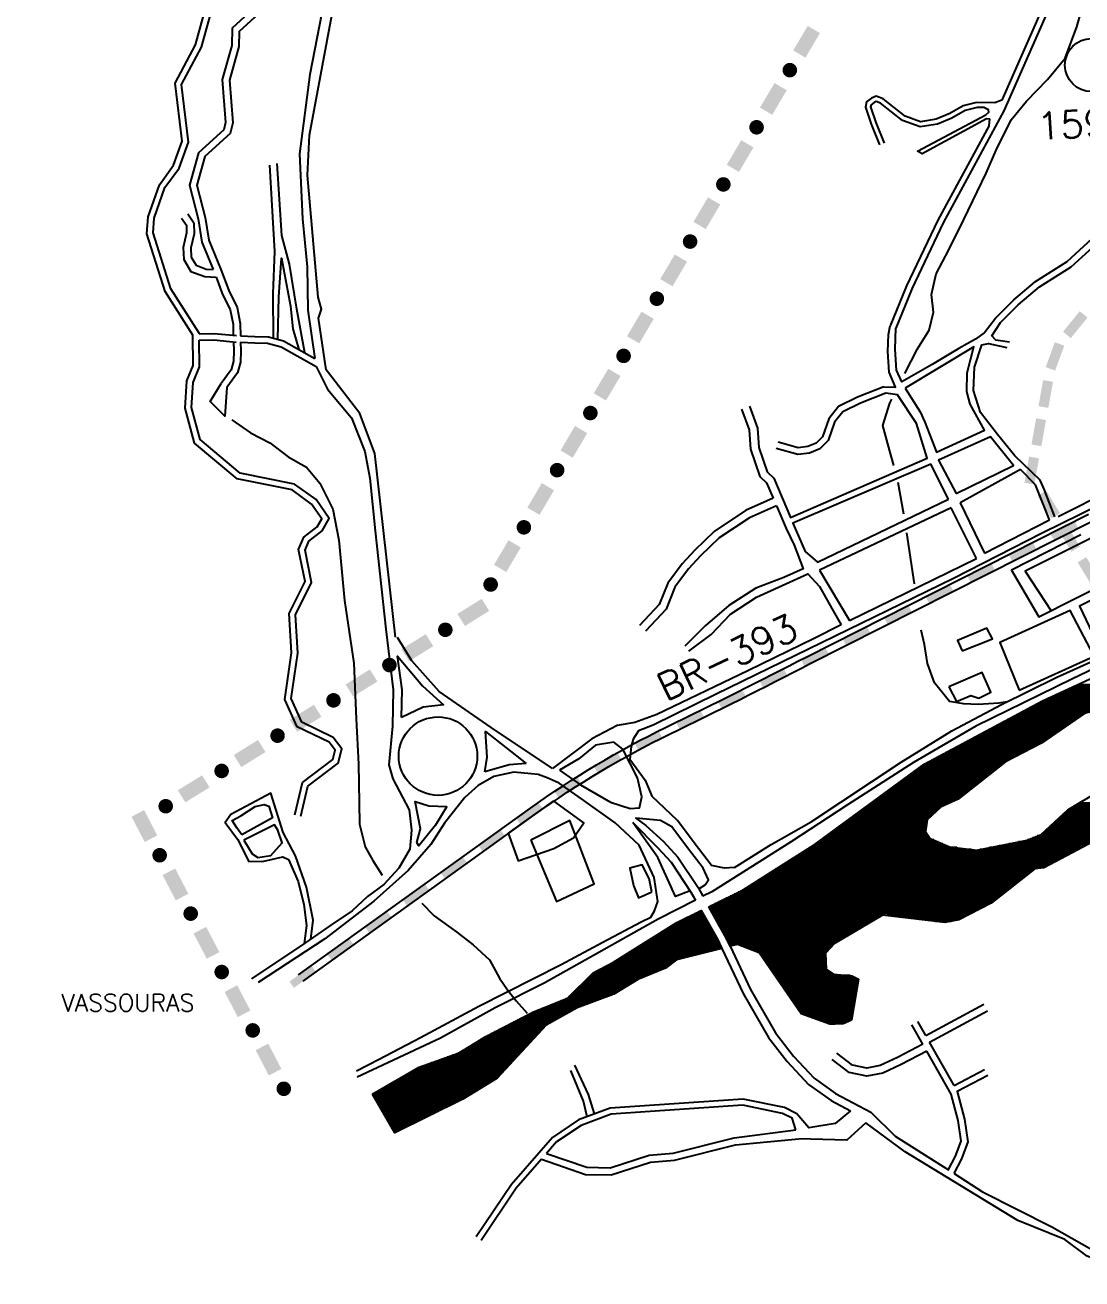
# Model space of a CAD drawing. Extents: x 682046 to 690153, y 7551609 to 7556947.
# Drawn here: x 682054 to 683415, y 7551609 to 7553225 of the extents above; entities that cross this region are included whole.
import ezdxf

# ---------------------------------------------------------------- set-up
doc = ezdxf.new("R2010")
doc.units = 0
doc.header["$LTSCALE"] = 80
doc.header["$MEASUREMENT"] = 0
for name, color, linetype in [('HATCH', 150, 'CONTINUOUS'), ('L-FERREA', 6, 'CONTINUOUS'), ('LIMITE-BACIA', 3, 'CONTINUOUS'), ('LIMITE-PROJETO', 1, 'CONTINUOUS'), ('RIO', 4, 'CONTINUOUS'), ('RODOVIA', 1, 'CONTINUOUS'), ('RUA', 7, 'CONTINUOUS'), ('TEXTO2', 5, 'CONTINUOUS')]:
    doc.layers.add(name, color=color, linetype=linetype)
doc.styles.add('ARIAL', font='txt')
doc.styles.get("Standard").update_dxf_attribs({"font": 'ROMANSBR.SHX'})

# ---------------------------------------------------------------- blocks, each defined once
blk = doc.blocks.new('*X10')
at = {"layer": 'HATCH', "color": 0}
for p, q in [((683883.200286, 7552370), (683399.070951, 7552370)), ((683886.936998, 7552372.5), (683404.496107, 7552372.5)), ((683890.673709, 7552375), (683409.921263, 7552375)), ((683860.780017, 7552355), (683366.520018, 7552355)), ((683864.516728, 7552357.5), (683371.945174, 7552357.5)), ((683868.25344, 7552360), (683377.370329, 7552360)), ((683871.990151, 7552362.5), (683382.795485, 7552362.5)), ((683875.726863, 7552365), (683388.22064, 7552365)), ((683879.463575, 7552367.5), (683393.645796, 7552367.5)), ((683426.446258, 7552340), (683338.184895, 7552340)), ((683435.686549, 7552342.5), (683342.859089, 7552342.5)), ((683444.92684, 7552345), (683347.533284, 7552345)), ((683847.219148, 7552347.5), (683352.207478, 7552347.5)), ((683853.306594, 7552350), (683356.881673, 7552350)), ((683857.043305, 7552352.5), (683361.555867, 7552352.5)), ((683396.288896, 7552322.5), (683305.465535, 7552322.5)), ((683399.907193, 7552325), (683310.139729, 7552325)), ((683403.525491, 7552327.5), (683314.813923, 7552327.5)), ((683407.143788, 7552330), (683319.488118, 7552330)), ((683410.762085, 7552332.5), (683324.162312, 7552332.5)), ((683414.380382, 7552335), (683328.836506, 7552335)), ((683417.998679, 7552337.5), (683333.510701, 7552337.5)), ((683374.579114, 7552307.5), (683277.420369, 7552307.5)), ((683378.197411, 7552310), (683282.094563, 7552310)), ((683381.815708, 7552312.5), (683286.768757, 7552312.5)), ((683385.434005, 7552315), (683291.442952, 7552315)), ((683389.052302, 7552317.5), (683296.117146, 7552317.5)), ((683392.670599, 7552320), (683300.79134, 7552320)), ((683344.687034, 7552290), (683244.701008, 7552290)), ((683349.49797, 7552292.5), (683249.375203, 7552292.5)), ((683354.308907, 7552295), (683254.049397, 7552295)), ((683359.119843, 7552297.5), (683258.723591, 7552297.5)), ((683363.724222, 7552300), (683263.397786, 7552300)), ((683367.34252, 7552302.5), (683268.07198, 7552302.5)), ((683370.960817, 7552305), (683272.746174, 7552305)), ((683316.150192, 7552275), (683216.655842, 7552275)), ((683320.632352, 7552277.5), (683221.330037, 7552277.5)), ((683325.443288, 7552280), (683226.004231, 7552280)), ((683330.254224, 7552282.5), (683230.678425, 7552282.5)), ((683335.065161, 7552285), (683235.35262, 7552285)), ((683339.876097, 7552287.5), (683240.026814, 7552287.5)), ((683293.885112, 7552257.5), (683191.474502, 7552257.5)), ((683297.065838, 7552260), (683194.887257, 7552260)), ((683300.246563, 7552262.5), (683198.300013, 7552262.5)), ((683303.427289, 7552265), (683201.712769, 7552265)), ((683306.608015, 7552267.5), (683205.125525, 7552267.5)), ((683309.78874, 7552270), (683208.538281, 7552270)), ((683312.969466, 7552272.5), (683211.981648, 7552272.5)), ((683274.800758, 7552242.5), (683170.997967, 7552242.5)), ((683277.981484, 7552245), (683174.410723, 7552245)), ((683281.162209, 7552247.5), (683177.823478, 7552247.5)), ((683284.342935, 7552250), (683181.236234, 7552250)), ((683287.523661, 7552252.5), (683184.64899, 7552252.5)), ((683290.704386, 7552255), (683188.061746, 7552255)), ((683250.083636, 7552225), (683147.108676, 7552225)), ((683255.598621, 7552227.5), (683150.521432, 7552227.5)), ((683258.897129, 7552230), (683153.934188, 7552230)), ((683262.077855, 7552232.5), (683157.346944, 7552232.5)), ((683265.258581, 7552235), (683160.759699, 7552235)), ((683268.439307, 7552237.5), (683164.172455, 7552237.5)), ((683271.620032, 7552240), (683167.585211, 7552240)), ((683225.794514, 7552210), (683126.632141, 7552210)), ((683228.46433, 7552212.5), (683130.044897, 7552212.5)), ((683231.134147, 7552215), (683133.457653, 7552215)), ((683233.803963, 7552217.5), (683136.870409, 7552217.5)), ((683239.053667, 7552220), (683140.283165, 7552220)), ((683244.568652, 7552222.5), (683143.69592, 7552222.5)), ((683508.849348, 7552210), (683393.132102, 7552210)), ((683514.413654, 7552212.5), (683395.86142, 7552212.5)), ((683519.977961, 7552215), (683399.344297, 7552215)), ((683525.542268, 7552217.5), (683403.552072, 7552217.5)), ((683531.106575, 7552220), (683407.759846, 7552220)), ((683536.670882, 7552222.5), (683411.96762, 7552222.5)), ((683214.837195, 7552192.5), (683102.742851, 7552192.5)), ((683215.165469, 7552195), (683106.155606, 7552195)), ((683215.493744, 7552197.5), (683109.568362, 7552197.5)), ((683215.822018, 7552200), (683112.981118, 7552200)), ((683217.785065, 7552202.5), (683116.393874, 7552202.5)), ((683220.454881, 7552205), (683119.80663, 7552205)), ((683223.124698, 7552207.5), (683123.219385, 7552207.5)), ((683469.8992, 7552192.5), (683374.026871, 7552192.5)), ((683475.463507, 7552195), (683376.756189, 7552195)), ((683481.027813, 7552197.5), (683379.485508, 7552197.5)), ((683486.59212, 7552200), (683382.214827, 7552200)), ((683492.156427, 7552202.5), (683384.944146, 7552202.5)), ((683497.720734, 7552205), (683387.673464, 7552205)), ((683503.285041, 7552207.5), (683390.402783, 7552207.5)), ((683219.444208, 7552177.5), (683082.266316, 7552177.5)), ((683217.784839, 7552180), (683085.679072, 7552180)), ((683216.12547, 7552182.5), (683089.091827, 7552182.5)), ((683214.466102, 7552185), (683092.504583, 7552185)), ((683214.180646, 7552187.5), (683095.917339, 7552187.5)), ((683214.508921, 7552190), (683099.330095, 7552190)), ((683438.959188, 7552177.5), (683351.504367, 7552177.5)), ((683443.694744, 7552180), (683357.610867, 7552180)), ((683448.4303, 7552182.5), (683363.109596, 7552182.5)), ((683453.206279, 7552185), (683365.838915, 7552185)), ((683458.770586, 7552187.5), (683368.568233, 7552187.5)), ((683464.334893, 7552190), (683371.297552, 7552190)), ((683405.810294, 7552160), (683056.543171, 7552160)), ((683273.129839, 7552162.5), (683060.479811, 7552162.5)), ((683254.090886, 7552165), (683064.416451, 7552165)), ((683241.893417, 7552167.5), (683068.353092, 7552167.5)), ((683236.039679, 7552170), (683072.028048, 7552170)), ((683230.185941, 7552172.5), (683075.440804, 7552172.5)), ((683224.332203, 7552175), (683078.85356, 7552175)), ((683410.54585, 7552162.5), (683284.011716, 7552162.5)), ((683415.281406, 7552165), (683296.383719, 7552165)), ((683420.016963, 7552167.5), (683308.755721, 7552167.5)), ((683424.752519, 7552170), (683321.127724, 7552170)), ((683429.488075, 7552172.5), (683333.499727, 7552172.5)), ((683434.223631, 7552175), (683345.397868, 7552175)), ((683377.396956, 7552145), (683032.923329, 7552145)), ((683382.132513, 7552147.5), (683036.85997, 7552147.5)), ((683386.868069, 7552150), (683040.79661, 7552150)), ((683391.603625, 7552152.5), (683044.73325, 7552152.5)), ((683396.339181, 7552155), (683048.66989, 7552155)), ((683401.074738, 7552157.5), (683052.606531, 7552157.5)), ((683341.766844, 7552127.5), (683005.366847, 7552127.5)), ((683344.937788, 7552130), (683009.303488, 7552130)), ((683348.108733, 7552132.5), (683013.240128, 7552132.5)), ((683351.279678, 7552135), (683017.176768, 7552135)), ((683354.450622, 7552137.5), (683021.113409, 7552137.5)), ((683367.925844, 7552140), (683025.050049, 7552140)), ((683372.6614, 7552142.5), (683028.986689, 7552142.5)), ((683322.741176, 7552112.5), (682981.747006, 7552112.5)), ((683325.91212, 7552115), (682985.683646, 7552115)), ((683329.083065, 7552117.5), (682989.620286, 7552117.5)), ((683332.25401, 7552120), (682993.556927, 7552120)), ((683335.424954, 7552122.5), (682997.493567, 7552122.5)), ((683338.595899, 7552125), (683001.430207, 7552125)), ((683303.715508, 7552097.5), (682952.119812, 7552097.5)), ((683306.886453, 7552100), (682957.188691, 7552100)), ((683310.057397, 7552102.5), (682962.257569, 7552102.5)), ((683313.228342, 7552105), (682967.326448, 7552105)), ((683316.399286, 7552107.5), (682972.395326, 7552107.5)), ((683319.570231, 7552110), (682977.464204, 7552110)), ((682927.121201, 7552080), (682916.637663, 7552080)), ((682925.717842, 7552082.5), (682921.706541, 7552082.5)), ((683287.146283, 7552087.5), (682935.291269, 7552087.5)), ((683282.308383, 7552085), (682936.694629, 7552085)), ((683291.984182, 7552090), (682936.913177, 7552090)), ((683277.470483, 7552082.5), (682938.097988, 7552082.5)), ((683272.632583, 7552080), (682939.501347, 7552080)), ((683296.822082, 7552092.5), (682941.982055, 7552092.5)), ((683300.544563, 7552095), (682947.050934, 7552095)), ((682935.541357, 7552065), (682887.76306, 7552065)), ((682934.137997, 7552067.5), (682891.735707, 7552067.5)), ((682932.734638, 7552070), (682896.362149, 7552070)), ((682931.331279, 7552072.5), (682901.431028, 7552072.5)), ((682929.927919, 7552075), (682906.499906, 7552075)), ((682928.52456, 7552077.5), (682911.568785, 7552077.5)), ((683157.497502, 7552077.5), (682940.904707, 7552077.5)), ((683153.235382, 7552075), (682942.308066, 7552075)), ((683148.973261, 7552072.5), (682943.711425, 7552072.5)), ((683144.711141, 7552070), (682945.114785, 7552070)), ((683140.449021, 7552067.5), (682946.518144, 7552067.5)), ((683136.186901, 7552065), (682947.921503, 7552065)), ((683267.794684, 7552077.5), (683164.014922, 7552077.5)), ((683262.956784, 7552075), (683184.771775, 7552075)), ((683258.118884, 7552072.5), (683205.528628, 7552072.5)), ((683246.780444, 7552070), (683226.285482, 7552070)), ((682945.364872, 7552047.5), (682859.954527, 7552047.5)), ((682943.961513, 7552050), (682863.927175, 7552050)), ((682942.558153, 7552052.5), (682867.899822, 7552052.5)), ((682941.154794, 7552055), (682871.87247, 7552055)), ((682939.751435, 7552057.5), (682875.845117, 7552057.5)), ((682938.348075, 7552060), (682879.817765, 7552060)), ((682936.944716, 7552062.5), (682883.790412, 7552062.5)), ((683131.924781, 7552062.5), (682949.324863, 7552062.5)), ((683127.66266, 7552060), (682950.728222, 7552060)), ((683123.40054, 7552057.5), (682952.131581, 7552057.5)), ((683119.13842, 7552055), (682953.534941, 7552055)), ((683114.8763, 7552052.5), (682954.9383, 7552052.5)), ((683110.614179, 7552050), (682956.184272, 7552050)), ((683106.352059, 7552047.5), (682957.369481, 7552047.5)), ((682940.983521, 7552032.5), (682836.118642, 7552032.5)), ((682950.849068, 7552035), (682840.09129, 7552035)), ((682950.163011, 7552037.5), (682844.063937, 7552037.5)), ((682948.977803, 7552040), (682848.036585, 7552040)), ((682947.792594, 7552042.5), (682852.009232, 7552042.5)), ((682946.607385, 7552045), (682855.98188, 7552045)), ((683102.089939, 7552045), (682958.554689, 7552045)), ((683097.827819, 7552042.5), (682959.739898, 7552042.5)), ((682970.580163, 7552040), (682960.925106, 7552040)), ((683094.938235, 7552040), (682971.996381, 7552040)), ((683092.751903, 7552037.5), (682978.584645, 7552037.5)), ((683090.56557, 7552035), (682985.17291, 7552035)), ((683088.379238, 7552032.5), (682991.761174, 7552032.5)), ((682886.032529, 7552015), (682807.530958, 7552015)), ((682889.28832, 7552017.5), (682812.282757, 7552017.5)), ((682892.544112, 7552020), (682816.255405, 7552020)), ((682901.521333, 7552022.5), (682820.228052, 7552022.5)), ((682911.38688, 7552025), (682824.2007, 7552025)), ((682921.252427, 7552027.5), (682828.173347, 7552027.5)), ((682931.117974, 7552030), (682832.145995, 7552030)), ((683086.192906, 7552030), (682998.349439, 7552030)), ((683085.213705, 7552027.5), (683000.939759, 7552027.5)), ((683085.29103, 7552025), (683002.657746, 7552025)), ((683085.368354, 7552022.5), (683004.375732, 7552022.5)), ((683085.445679, 7552020), (683006.093718, 7552020)), ((683085.523004, 7552017.5), (683007.811704, 7552017.5)), ((683085.600329, 7552015), (683009.52969, 7552015)), ((682855.666138, 7552000), (682781.995992, 7552000)), ((682861.772637, 7552002.5), (682784.547868, 7552002.5)), ((682867.879136, 7552005), (682788.27573, 7552005)), ((682873.985636, 7552007.5), (682793.089537, 7552007.5)), ((682879.520946, 7552010), (682797.903344, 7552010)), ((682882.776737, 7552012.5), (682802.717151, 7552012.5)), ((683085.677654, 7552012.5), (683011.247676, 7552012.5)), ((683085.754979, 7552010), (683012.965662, 7552010)), ((683087.069645, 7552007.5), (683014.683648, 7552007.5)), ((683090.769672, 7552005), (683016.401634, 7552005)), ((683094.469698, 7552002.5), (683018.11962, 7552002.5)), ((683116.789908, 7552000), (683019.837606, 7552000)), ((682822.862759, 7551982.5), (682764.132863, 7551982.5)), ((682826.961304, 7551985), (682766.684739, 7551985)), ((682831.059848, 7551987.5), (682769.236614, 7551987.5)), ((682835.158393, 7551990), (682771.78849, 7551990)), ((682839.256937, 7551992.5), (682774.340366, 7551992.5)), ((682843.453139, 7551995), (682776.892241, 7551995)), ((682849.559638, 7551997.5), (682779.444117, 7551997.5)), ((683123.276917, 7551997.5), (683021.555592, 7551997.5)), ((683127.264279, 7551995), (683023.273578, 7551995)), ((683126.83845, 7551992.5), (683024.991564, 7551992.5)), ((683126.412622, 7551990), (683026.70955, 7551990)), ((683125.986793, 7551987.5), (683028.427536, 7551987.5)), ((683125.560965, 7551985), (683030.145522, 7551985)), ((683125.135137, 7551982.5), (683031.863508, 7551982.5)), ((682789.197851, 7551967.5), (682743.890379, 7551967.5)), ((682795.985786, 7551970), (682750.000353, 7551970)), ((682802.773721, 7551972.5), (682753.925361, 7551972.5)), ((682809.561657, 7551975), (682756.477236, 7551975)), ((682814.665671, 7551977.5), (682759.029112, 7551977.5)), ((682818.764215, 7551980), (682761.580987, 7551980)), ((683124.709308, 7551980), (683033.581494, 7551980)), ((683124.28348, 7551977.5), (683035.29948, 7551977.5)), ((683123.857652, 7551975), (683037.017466, 7551975)), ((683123.431823, 7551972.5), (683038.735452, 7551972.5)), ((683123.005995, 7551970), (683040.453438, 7551970)), ((683122.580166, 7551967.5), (683042.171424, 7551967.5)), ((682749.691166, 7551950), (682702.482228, 7551950)), ((682754.168901, 7551952.5), (682707.346581, 7551952.5)), ((682758.646635, 7551955), (682713.340508, 7551955)), ((682763.124369, 7551957.5), (682719.450482, 7551957.5)), ((682768.834044, 7551960), (682725.560456, 7551960)), ((682775.62198, 7551962.5), (682731.67043, 7551962.5)), ((682782.409915, 7551965), (682737.780404, 7551965)), ((683122.154338, 7551965), (683043.88941, 7551965)), ((683121.72851, 7551962.5), (683045.607396, 7551962.5)), ((683121.302681, 7551960), (683047.325382, 7551960)), ((683120.876853, 7551957.5), (683049.043368, 7551957.5)), ((683120.451024, 7551955), (683050.761355, 7551955)), ((683120.025196, 7551952.5), (683052.479341, 7551952.5)), ((683119.599368, 7551950), (683056.195586, 7551950)), ((682723.829986, 7551935), (682673.296109, 7551935)), ((682727.302495, 7551937.5), (682678.160463, 7551937.5)), ((682731.78023, 7551940), (682683.024816, 7551940)), ((682736.257964, 7551942.5), (682687.889169, 7551942.5)), ((682740.735698, 7551945), (682692.753522, 7551945)), ((682745.213432, 7551947.5), (682697.617875, 7551947.5)), ((683119.173539, 7551947.5), (683062.968924, 7551947.5)), ((683118.747711, 7551945), (683069.742262, 7551945)), ((683117.671077, 7551942.5), (683076.5156, 7551942.5)), ((683112.321032, 7551940), (683083.288939, 7551940)), ((683097.401817, 7551937.5), (683090.062277, 7551937.5)), ((682707.755971, 7551917.5), (682640.510577, 7551917.5)), ((682710.052259, 7551920), (682644.596685, 7551920)), ((682712.348547, 7551922.5), (682648.974344, 7551922.5)), ((682714.644835, 7551925), (682653.838697, 7551925)), ((682716.941122, 7551927.5), (682658.70305, 7551927.5)), ((682719.23741, 7551930), (682663.567403, 7551930)), ((682721.533698, 7551932.5), (682668.431756, 7551932.5)), ((682693.978245, 7551902.5), (682615.993929, 7551902.5)), ((682696.274533, 7551905), (682620.080037, 7551905)), ((682698.57082, 7551907.5), (682624.166145, 7551907.5)), ((682700.867108, 7551910), (682628.252253, 7551910)), ((682703.163396, 7551912.5), (682632.338361, 7551912.5)), ((682705.459684, 7551915), (682636.424469, 7551915)), ((682680.200518, 7551887.5), (682576.872846, 7551887.5)), ((682682.496806, 7551890), (682583.738466, 7551890)), ((682684.793094, 7551892.5), (682590.604086, 7551892.5)), ((682687.089382, 7551895), (682597.469706, 7551895)), ((682689.385669, 7551897.5), (682604.335326, 7551897.5)), ((682691.681957, 7551900), (682611.200946, 7551900)), ((682664.126504, 7551870), (682540.73054, 7551870)), ((682666.422792, 7551872.5), (682545.103472, 7551872.5)), ((682668.71908, 7551875), (682549.476404, 7551875)), ((682671.015367, 7551877.5), (682553.849336, 7551877.5)), ((682673.311655, 7551880), (682558.222268, 7551880)), ((682675.607943, 7551882.5), (682563.141605, 7551882.5)), ((682677.904231, 7551885), (682570.007225, 7551885)), ((682641.274881, 7551855), (682514.492948, 7551855)), ((682645.358475, 7551857.5), (682518.86588, 7551857.5)), ((682649.442069, 7551860), (682523.238812, 7551860)), ((682653.525662, 7551862.5), (682527.611744, 7551862.5)), ((682657.609256, 7551865), (682531.984676, 7551865)), ((682661.69285, 7551867.5), (682536.357608, 7551867.5)), ((682629.0241, 7551847.5), (682501.374152, 7551847.5)), ((682624.940506, 7551845), (682502.610567, 7551845)), ((682620.856913, 7551842.5), (682504.059203, 7551842.5)), ((682616.527067, 7551840), (682505.507839, 7551840)), ((682633.107694, 7551850), (682505.747084, 7551850)), ((682611.479233, 7551837.5), (682506.956475, 7551837.5)), ((682637.191288, 7551852.5), (682510.120016, 7551852.5)), ((682606.431398, 7551835), (682508.405112, 7551835)), ((682601.383564, 7551832.5), (682509.853748, 7551832.5)), ((682596.335729, 7551830), (682511.302384, 7551830)), ((682591.287894, 7551827.5), (682512.75102, 7551827.5)), ((682586.24006, 7551825), (682514.199656, 7551825)), ((682581.192225, 7551822.5), (682515.648292, 7551822.5)), ((682576.144391, 7551820), (682517.096928, 7551820)), ((682571.096556, 7551817.5), (682518.545564, 7551817.5)), ((682566.048721, 7551815), (682519.9942, 7551815)), ((682561.000887, 7551812.5), (682521.442836, 7551812.5)), ((682555.953052, 7551810), (682522.891472, 7551810)), ((682550.905218, 7551807.5), (682524.340109, 7551807.5)), ((682545.857383, 7551805), (682525.788745, 7551805)), ((682540.809548, 7551802.5), (682527.237381, 7551802.5)), ((682535.761714, 7551800), (682528.686017, 7551800)), ((682530.713879, 7551797.5), (682530.134653, 7551797.5))]:
    blk.add_line(p, q, dxfattribs=at)
blk = doc.blocks.new('C')
at = {"layer": 'LIMITE-BACIA'}
blk.add_solid([(-33.924369, -12.897837), (-34.049212, 12.897837), (34.174054, -12.568263), (34.049212, 13.227411)], dxfattribs=at)
blk = doc.blocks.new('G1')
at = {"layer": 'LIMITE-BACIA', "xscale": 0.5, "yscale": 0.5, "zscale": 0.5}
blk.add_blockref('C', (-0.062421, 0), dxfattribs=at)
blk = doc.blocks.new('R')
at = {"layer": 'LIMITE-PROJETO', "const_width": 18.7}
blk.add_lwpolyline([(-75.231719, 0.286312, 1), (-93.931208, 0.424584, 1)], format="xyb", close=True, dxfattribs=at)
at = {"layer": 'LIMITE-PROJETO'}
blk.add_solid([(36.916794, 17.721334), (36.646701, -18.805257), (-36.376609, 18.263295), (-36.646701, -18.263295)], dxfattribs=at)
blk = doc.blocks.new('R1')
at = {"layer": 'LIMITE-BACIA', "xscale": 0.5, "yscale": 0.5, "zscale": 0.5}
blk.add_blockref('R', (0, 0.270981), dxfattribs=at)
blk = doc.blocks.new('ER')
at = {"layer": 'L-FERREA'}
blk.add_solid([(-17.530155, 4.894154), (-17.49992, -5.105801), (17.469685, 4.999977), (17.49992, -4.999977)], dxfattribs=at)

msp = doc.modelspace()

# ---------------------------------------------------------------- linework, layer by layer
at = {"layer": 'L-FERREA'}
for points in [[(682406.046112, 7552000.947103), (682704.820948, 7552215.882686, -0.04277), (682879.609533, 7552320.212893, 0.006287), (683060.716022, 7552411.122277), (683423.725107, 7552594.613898)], [(682411.885896, 7551992.829412), (682710.660733, 7552207.764995, -0.04277), (682883.982977, 7552311.219952, 0.006286), (683065.249019, 7552402.208662), (683428.32205, 7552585.733067)]]:
    msp.add_lwpolyline(points, format="xyb", dxfattribs=at)
at = {"layer": 'RIO'}
for points in [[(683187.048009, 7552775.989887), (683203.557374, 7552807.955494), (683218.492537, 7552832.06549), (683224.236833, 7552855.027381), (683221.594183, 7552877.760725), (683227.683424, 7552904.395464), (683243.767457, 7552935.394021), (683263.298064, 7552974.429255), (683292.019539, 7553034.130186), (683304.656981, 7553063.980651), (683324.187588, 7553103.015873), (683343.718194, 7553127.125869), (683370.77161, 7553154.989266), (683393.638318, 7553182.411076), (683408.788526, 7553223.076448), (683417.605442, 7553254.431309)], [(683172.89002, 7552657.342864), (683167.942734, 7552675.924577), (683158.751865, 7552709.219329), (683167.942734, 7552737.921703), (683170.469857, 7552742.972587)], [(682320.239273, 7552716.511356), (682344.256904, 7552699.824441), (682368.926096, 7552686.799713), (682392.664485, 7552668.543288), (682416.240798, 7552655.443137), (682433.57276, 7552634.548409), (682450.025258, 7552601.126497), (682458.018763, 7552561.113625), (682465.251512, 7552483.455003), (682477.343634, 7552402.772898), (682480.490534, 7552330.96865), (682483.302054, 7552272.447456), (682483.987213, 7552223.21012), (682484.378732, 7552195.074502), (682491.92612, 7552166.205467), (682501.73632, 7552148.538038), (682513.714622, 7552129.405408)], [(683185.809114, 7552594.726919), (683178.505761, 7552635.780986)], [(683199.785612, 7552504.909257), (683189.86476, 7552570.944218)], [(683319.002051, 7552352.859746), (683308.456808, 7552351.227671), (683281.704536, 7552349.510571), (683262.666616, 7552350.199075), (683244.570726, 7552353.14876), (683225.385691, 7552377.41991), (683216.319658, 7552402.163079), (683212.614189, 7552426.84033), (683208.09988, 7552445.454589)], [(682565.072211, 7552093.230465), (682580.841093, 7552077.201541), (682610.008566, 7552056.09014), (682630.840639, 7552039.700122), (682651.992064, 7552020.554635), (682665.056817, 7551996.910868), (682675.070834, 7551981.905827), (682686.27081, 7551967.49938), (682700.731768, 7551951.703155)]]:
    msp.add_lwpolyline(points, dxfattribs=at)
at = {"layer": 'RIO', "linetype": 'CONTINUOUS'}
for points in [[(682961.960624, 7552037.815747), (682955.32919, 7552051.803652), (682934.543871, 7552088.831445), (682979.013922, 7552110.76433), (683070.323357, 7552168.751235), (683211.868219, 7552272.439332), (683364.425288, 7552354.034714), (683476.270469, 7552405.574794)], [(683452.934876, 7552184.87806), (683366.295299, 7552139.139201), (683354.667752, 7552137.671187), (683298.422772, 7552093.327162), (683256.737226, 7552071.786024), (683238.547307, 7552068.52316), (683158.60778, 7552078.151248), (683096.383864, 7552041.653031), (683085.17247, 7552028.833164), (683085.805893, 7552008.35388), (683095.391035, 7552001.877479), (683118.731062, 7551999.829688), (683127.335797, 7551995.419879), (683118.378162, 7551942.830411), (683107.557645, 7551937.774137), (683090.562462, 7551937.315385), (683053.518248, 7551950.98819), (682999.529489, 7552029.552215), (682971.429313, 7552040.215181), (682961.960624, 7552037.815747)]]:
    msp.add_lwpolyline(points, dxfattribs=at)
for points in [[(683316.791672, 7552275.504194), (683255.876898, 7552227.626146), (683234.052894, 7552217.733097), (683215.921104, 7552200.754599), (683213.953734, 7552185.771931), (683219.826273, 7552176.924381), (683244.930777, 7552166.202812), (683279.725613, 7552161.633911), (683344.936032, 7552174.810924), (683362.618417, 7552182.050091), (683397.199624, 7552213.725767), (683438.803418, 7552238.444177), (683465.764616, 7552262.511252), (683511.727196, 7552286.394543), (683513.623959, 7552316.483409), (683470.580086, 7552342.504795), (683452.814941, 7552347.134159), (683418.508866, 7552337.852505), (683363.097558, 7552299.567017)], [(682501.21474, 7551847.408864), (682561.63664, 7551881.951992), (682612.946985, 7551900.635791), (682647.152027, 7551921.563433), (682707.799764, 7551952.73291), (682752.358298, 7551970.964794), (682785.773015, 7552003.700241), (682811.989904, 7552017.315707), (682893.33906, 7552068.508995), (682924.848081, 7552084.049425), (682945.733513, 7552046.843289), (682951.294685, 7552035.112922), (682892.981677, 7552020.33599), (682878.86859, 7552009.499081), (682843.156148, 7551994.878412), (682812.099429, 7551975.934663), (682765.214301, 7551958.666847), (682724.88813, 7551936.152016), (682662.006702, 7551867.692142), (682617.816203, 7551840.63846), (682530.263814, 7551797.2771)]]:
    msp.add_lwpolyline(points, close=True, dxfattribs=at)
at = {"layer": 'RODOVIA'}
for p, q in [((683384.900516, 7552591.701078), (683559.157976, 7552679.689317)), ((683289.696409, 7552544.381316), (683373.652575, 7552587.405062)), ((683115.822107, 7552457.93479), (683279.661737, 7552537.724981))]:
    msp.add_line(p, q, dxfattribs=at)
for points in [[(684571.361637, 7553348.329752), (684537.863022, 7553401.446041), (684342.643141, 7553231.281241), (684219.45053, 7553125.784361), (684083.441676, 7553010.452616), (683986.97329, 7552930.683243), (683894.477893, 7552858.66065), (683778.034924, 7552786.531357), (683645.096855, 7552714.794188), (683487.518262, 7552630.934543), (683364.315756, 7552570.32221), (683249.956509, 7552511.797948), (682944.036463, 7552362.651021), (682862.861889, 7552322.805806), (682843.884265, 7552315.550897), (682837.129686, 7552304.625571)], [(683105.077043, 7552452.158197), (683070.242759, 7552434.73985), (682985.931317, 7552393.120487), (682920.655194, 7552362.059379), (682867.787007, 7552336.470844), (682839.425425, 7552326.448879), (682816.457784, 7552322.590544), (682783.935708, 7552305.326973), (682733.074305, 7552267.107024)], [(682812.370963, 7552300.763121), (682788.768037, 7552297.016588), (682767.182995, 7552279.321492), (682742.143131, 7552264.645228)], [(682699.31591, 7552273.282569), (682677.520312, 7552271.823736), (682645.860903, 7552262.795644)], [(682597.002046, 7552218.071107), (682582.47673, 7552194.068714), (682561.22208, 7552167.312901), (682558.620898, 7552171.744837)]]:
    msp.add_lwpolyline(points, dxfattribs=at)
at = {"layer": 'RODOVIA', "linetype": 'CONTINUOUS'}
for points in [[(682726.543439, 7552254.777038), (682714.871945, 7552259.170765), (682683.399989, 7552262.271546), (682657.722736, 7552256.647449), (682637.666716, 7552244.89051), (682620.464684, 7552229.41914), (682594.015328, 7552196.405212), (682576.297127, 7552169.182931), (682547.297412, 7552135.347382), (682503.038808, 7552095.934159), (682439.847569, 7552047.44282), (682354.059492, 7551991.100756)], [(682549.366371, 7552162.824029), (682535.365308, 7552138.454191), (682515.916504, 7552117.625176), (682494.823843, 7552101.893397), (682475.201529, 7552083.656401), (682447.797996, 7552064.898588), (682414.170316, 7552041.818737), (682345.492004, 7551995.993085)]]:
    msp.add_lwpolyline(points, dxfattribs=at)
at = {"layer": 'RUA'}
for p, q in [((683336.375408, 7552652.237824), (683258.38121, 7552609.613142)), ((683355.657058, 7552632.581956), (683336.375408, 7552652.237824)), ((683373.652575, 7552587.405062), (683355.657058, 7552632.581956)), ((683246.856057, 7552602.85703), (683077.054458, 7552522.66779)), ((683279.661737, 7552537.724981), (683246.856057, 7552602.85703)), ((683258.38121, 7552609.613142), (683289.696409, 7552544.381316)), ((683077.054458, 7552522.66779), (683115.822107, 7552457.93479))]:
    msp.add_line(p, q, dxfattribs=at)
at = {"layer": 'RUA', "linetype": 'CONTINUOUS'}
for points in [[(683771.559666, 7553755.429615), (683749.807459, 7553728.772874), (683734.334903, 7553714.200951), (683700.693435, 7553681.975981), (683664.481307, 7553659.24774), (683618.157079, 7553628.591078), (683551.834189, 7553578.708595), (683502.468857, 7553506.756013), (683482.570014, 7553471.583355), (683457.887359, 7553435.607051), (683423.740074, 7553367.573688), (683395.275402, 7553301.370994), (683366.90737, 7553233.724451), (683314.887514, 7553114.700535), (683236.513059, 7552970.224105), (683196.477499, 7552885.886557), (683175.761671, 7552834.595045)], [(682278.078552, 7552827.433408), (682278.070839, 7552828.113883), (682241.7144, 7552885.19744), (682218.926437, 7552957.312725), (682220.186502, 7552976.458708), (682233.965622, 7553015.653543), (682252.301316, 7553040.912394), (682264.386773, 7553074.480783), (682255.362791, 7553148.797592), (682280.834799, 7553196.8445), (682292.112946, 7553237.208913), (682279.255232, 7553272.972258), (682223.293977, 7553340.457227), (682188.984285, 7553444.504581), (682112.432963, 7553576.401971), (682099.859728, 7553624.624661), (682053.733473, 7553722.974823)], [(682773.912828, 7553641.341375), (682771.596285, 7553637.30222), (682720.751412, 7553578.455364), (682653.115084, 7553528.796447), (682637.814683, 7553523.86473), (682584.378229, 7553487.16646), (682527.86161, 7553426.867951), (682467.970688, 7553338.999805), (682445.091024, 7553287.775022), (682420.605468, 7553161.679505), (682407.216157, 7553059.384267), (682411.075011, 7552975.559841), (682417.04746, 7552913.578074), (682418.183772, 7552857.675987), (682427.145982, 7552795.370367)], [(682464.710234, 7553416.676468), (682440.863626, 7553392.441499), (682378.396347, 7553353.069857), (682368.033204, 7553328.339398), (682368.88367, 7553315.633065), (682351.76605, 7553262.863256), (682341.635572, 7553240.48498), (682320.4771, 7553221.104253), (682319.946356, 7553198.83362), (682307.839932, 7553155.063029), (682312.043212, 7553099.724948), (682309.773724, 7553090.247194), (682277.006486, 7553060.606971), (682265.489997, 7553018.969276), (682276.662627, 7552975.29223), (682281.499896, 7552945.253975), (682296.050107, 7552910.273626)], [(682471.244076, 7553410.24733), (682446.651288, 7553385.254028), (682385.732156, 7553346.858146), (682377.323763, 7553326.792477), (682378.147609, 7553314.483865), (682360.327567, 7553259.548643), (682349.211837, 7553234.993939), (682329.54798, 7553216.982249), (682329.083264, 7553197.48228), (682317.101309, 7553154.161701), (682321.292173, 7553098.987088), (682318.027404, 7553085.352882), (682285.131179, 7553055.595981), (682274.975206, 7553018.877214), (682285.646359, 7552977.16059), (682290.378136, 7552947.777418), (682306.029695, 7552910.149303), (682316.186709, 7552883.043166), (682326.860764, 7552861.114675), (682330.781347, 7552840.632681), (682331.210707, 7552824.628257)], [(683401.322525, 7553335.421469), (683388.008851, 7553304.456731), (683359.649932, 7553236.831918), (683312.245684, 7553128.368735)], [(682530.960743, 7552436.385248), (682504.466507, 7552673.139714), (682484.855285, 7552724.410578), (682441.444668, 7552780.944946), (682431.728064, 7552847.583058), (682435.580082, 7552859.061629), (682431.23903, 7552874.612123), (682417.748549, 7553031.789671), (682420.006651, 7553083.282793), (682459.752506, 7553295.421382)], [(682401.348305, 7552207.363142), (682410.987184, 7552248.789404), (682450.011991, 7552278.755087), (682453.120254, 7552290.683018), (682445.401556, 7552300.735207), (682404.207104, 7552320.752059), (682388.188522, 7552356.088952), (682397.18409, 7552416.018521), (682393.77993, 7552466.878142), (682414.433625, 7552508.05742), (682406.203048, 7552549.395187), (682412.849934, 7552565.257222), (682430.197184, 7552578.577524), (682436.023368, 7552588.725617), (682422.762003, 7552607.811201), (682397.664915, 7552626.029469), (682327.100367, 7552640.290952), (682272.113064, 7552686.263777), (682259.819519, 7552731.400252), (682262.12595, 7552766.445212), (682270.471755, 7552786.361522), (682270.025636, 7552825.719906), (682234.336964, 7552881.754996), (682210.772353, 7552956.328081), (682212.204739, 7552978.092393), (682226.741375, 7553019.441991), (682245.095265, 7553044.725908), (682256.1427, 7553075.411103), (682247.044415, 7553150.339834), (682273.295159, 7553199.855642), (682283.645967, 7553236.901118)], [(683295.722641, 7553095.927989), (683229.472469, 7552973.801609), (683189.245247, 7552889.060314), (683168.441649, 7552837.551486)], [(682299.915113, 7552900.343573), (682307.755094, 7552879.42093), (682318.086408, 7552858.196556), (682321.638127, 7552839.64159), (682322.022563, 7552825.311724)], [(682409.210118, 7552205.53389), (682418.194347, 7552244.146576), (682457.124588, 7552274.039645), (682461.926724, 7552292.4678), (682450.643201, 7552307.162519), (682410.355763, 7552326.738643), (682396.524944, 7552357.249344), (682405.296287, 7552415.685096), (682401.98052, 7552465.224087), (682422.8912, 7552506.91574), (682414.601318, 7552548.551364), (682419.466086, 7552560.16058), (682436.393583, 7552573.158569), (682445.566849, 7552589.136634), (682428.610439, 7552613.540078), (682400.985422, 7552633.593399), (682330.706681, 7552647.797119), (682279.235084, 7552690.830593), (682267.962625, 7552732.21809), (682270.09178, 7552764.569418), (682278.561989, 7552784.782608), (682278.171577, 7552819.22635)], [(682322.244505, 7552817.038823), (682322.55687, 7552805.395405), (682322.120234, 7552792.135759), (682319.176442, 7552780.850513), (682306.319104, 7552763.29894)], [(682331.431461, 7552816.399661), (682331.727428, 7552805.36745), (682331.248115, 7552790.811788), (682327.604697, 7552776.844472), (682313.713799, 7552757.881984)], [(682967.549755, 7552139.23703), (683015.036489, 7552168.983891), (683066.473437, 7552198.463038), (683182.485226, 7552275.224323), (683247.537186, 7552315.378378), (683311.682623, 7552349.61359), (683382.312421, 7552384.28283), (683469.541357, 7552423.968532), (683527.506041, 7552453.233678), (683580.586826, 7552477.615587), (683632.197265, 7552504.502714), (683672.482797, 7552525.42456), (683743.19936, 7552558.797785), (683794.896525, 7552584.388894), (683972.439789, 7552667.54791), (684025.176509, 7552686.97087), (684155.351733, 7552753.827006), (684155.351733, 7552753.827006), (684155.351733, 7552753.827006), (684177.21414, 7552763.759445), (684182.77497, 7552767.045732), (684191.781083, 7552770.565008), (684218.86416, 7552780.155018), (684245.950042, 7552790.490258)], [(682428.655713, 7552785.112516), (682443.23623, 7552755.858325), (682474.369829, 7552718.887643), (682491.584788, 7552675.77809), (682497.817519, 7552641.046201), (682504.965399, 7552573.179202), (682518.653919, 7552446.517305), (682527.792637, 7552368.369018), (682527.024837, 7552321.452202), (682522.539917, 7552271.682959), (682527.64498, 7552253.799204), (682548.577059, 7552213.542078), (682551.60884, 7552187.708659), (682549.366371, 7552162.824029)], [(684044.725203, 7552687.148008), (683768.012169, 7552562.034435), (683667.124829, 7552512.321825), (683592.864636, 7552473.504153), (683520.937961, 7552438.748124), (683402.284744, 7552381.988218), (683278.660885, 7552321.641078), (683198.436802, 7552274.613319), (683113.502312, 7552220.110291), (683039.849337, 7552172.220544), (682938.619318, 7552108.165003), (682927.005791, 7552102.260081)], [(684880.940064, 7552407.529205), (684878.359358, 7552406.081961), (683877.608127, 7551796.543165), (683829.117019, 7551765.447745), (683744.611703, 7551708.035832), (683702.090232, 7551675.760003), (683633.775343, 7551633.033057), (683578.590399, 7551615.245514), (683525.310301, 7551609.122682), (683489.917032, 7551612.843562), (683421.997044, 7551638.498531), (683393.145694, 7551659.908269), (683332.6163, 7551684.271818), (683187.471902, 7551772.792126), (683136.921139, 7551810.400518)], [(682480.830135, 7551877.304922), (682508.876573, 7551891.939569), (682562.994, 7551920.296304), (682638.464323, 7551960.496796), (682744.278914, 7552014.444654), (682797.099463, 7552042.714599), (682847.413025, 7552069.514923), (682860.034789, 7552075.566993), (682864.701803, 7552083.690276), (682869.108602, 7552095.701583), (682864.432963, 7552126.632253), (682844.710996, 7552168.272183), (682814.141261, 7552196.818792), (682770.385899, 7552227.73739), (682741.676885, 7552247.946714), (682726.543439, 7552254.777038)], [(682967.549755, 7552139.23703), (682954.931243, 7552138.392441), (682938.286667, 7552141.967573), (682915.763177, 7552171.281626), (682894.327366, 7552200.164119), (682861.150198, 7552231.145158)], [(682836.914499, 7552197.280767), (682868.526444, 7552165.184862), (682886.229581, 7552146.093211), (682911.516816, 7552107.798271), (682917.374556, 7552097.36306)], [(682921.689597, 7552111.730559), (682929.777075, 7552117.228872), (682934.055063, 7552123.317733), (682927.171054, 7552138.715636), (682907.147895, 7552164.775539), (682887.057113, 7552191.845745), (682872.295018, 7552199.991057), (682840.616975, 7552202.944847), (682853.424766, 7552193.653922), (682876.142722, 7552172.848468), (682894.749175, 7552152.78265), (682920.740051, 7552113.422119), (682927.005791, 7552102.260081)], [(682917.374556, 7552097.36306), (682869.329748, 7552072.934577), (682792.736039, 7552030.055263), (682722.45322, 7551990.201998), (682659.43117, 7551958.645609), (682589.104959, 7551919.440344), (682481.733257, 7551869.293719)], [(682924.848081, 7552084.049425), (682945.733513, 7552046.843289), (682951.294685, 7552035.112922)], [(682934.543871, 7552088.831445), (682955.32919, 7552051.803652), (682961.960624, 7552037.815747)], [(682951.294685, 7552035.112922), (682978.869897, 7551976.947606), (683011.625534, 7551920.226672), (683035.67742, 7551889.398856), (683063.052045, 7551859.532716), (683092.242892, 7551839.032527), (683116.986982, 7551825.721136)], [(682961.960624, 7552037.815747), (682988.437346, 7551981.967515), (683020.5988, 7551926.275489), (683043.925318, 7551896.377393), (683070.217146, 7551867.692601), (683097.922306, 7551848.235783), (683143.219599, 7551823.86754), (683174.735277, 7551792.995343), (683233.043227, 7551756.305266), (683243.443919, 7551749.591627)], [(683117.120204, 7551825.831538), (683097.469252, 7551809.546638), (683063.285361, 7551803.8041), (683047.873833, 7551821.896163), (683032.244313, 7551829.906078), (682978.846801, 7551840.698009), (682807.325442, 7551829.217659), (682766.574379, 7551813.958367), (682733.127575, 7551791.484895), (682680.361488, 7551730.924497), (682634.84793, 7551663.159304)], [(683046.724238, 7551801.394523), (683042.008826, 7551816.183113), (683029.658061, 7551822.512712), (682978.328208, 7551832.886757), (682808.979888, 7551821.551854), (682770.146955, 7551807.010809), (682738.304962, 7551785.615636), (682725.509201, 7551770.929758)], [(683136.921139, 7551810.400518), (683112.348074, 7551788.136097), (683050.484581, 7551789.601244)], [(682719.048191, 7551763.514363), (682775.962923, 7551743.912141), (682808.959977, 7551743.373963), (682859.596364, 7551759.526805), (682890.294923, 7551762.238558), (682968.928501, 7551782.039684), (683050.484581, 7551789.601244)], [(682725.509201, 7551770.929758), (682777.56079, 7551753.00247), (682807.613957, 7551752.512306), (682857.788316, 7551768.517763), (682888.771406, 7551771.25465), (682967.219424, 7551791.009048), (683046.724238, 7551801.394523)], [(682719.048191, 7551763.514363), (682686.531329, 7551726.194293), (682641.289146, 7551658.83315)], [(683250.858446, 7551744.805555), (683287.172083, 7551721.36513), (683376.519048, 7551676.096974), (683440.892801, 7551639.812918), (683479.369758, 7551624.779984), (683527.652809, 7551618.439949), (683578.886808, 7551624.738924), (683629.930345, 7551642.85237), (683668.403779, 7551663.823749), (683726.48985, 7551708.424612)]]:
    msp.add_lwpolyline(points, dxfattribs=at)
at = {"layer": 'RUA'}
for points in [[(683312.245684, 7553128.368735), (683303.139843, 7553125.040705), (683279.618128, 7553125.478638), (683262.46796, 7553120.97691), (683245.007123, 7553111.088278), (683227.367524, 7553103.870729), (683207.455071, 7553100.525653), (683187.49572, 7553107.909659), (683159.15798, 7553130.160464), (683150.202973, 7553133.58567), (683144.3231, 7553131.179829), (683137.953797, 7553126.058153), (683136.396093, 7553119.246257), (683143.885011, 7553097.612275), (683154.404368, 7553070.815018)], [(683288.743098, 7553118.908547), (683280.385342, 7553119.064154), (683264.897387, 7553114.998739), (683247.806739, 7553105.319756), (683229.13086, 7553097.678195), (683206.833809, 7553093.932532), (683184.333629, 7553102.256524), (683155.967593, 7553124.529547), (683150.282324, 7553126.704108), (683147.607783, 7553125.609779), (683143.696284, 7553122.464469), (683143.042859, 7553119.607015), (683149.889318, 7553099.82897), (683160.360948, 7553073.153293)], [(683295.722641, 7553095.927989), (683296.506789, 7553103.803043), (683292.452793, 7553104.202461), (683209.557991, 7553059.079002), (683203.275857, 7553062.68311), (683291.427015, 7553109.499914), (683295.212836, 7553113.107133), (683295.034053, 7553115.778229), (683288.743098, 7553118.908547)], [(682373.895535, 7552821.567788), (682373.185605, 7552879.117166), (682375.441784, 7552933.416009), (682369.163131, 7553044.822822)], [(682414.223754, 7552802.620792), (682403.997168, 7552858.814038), (682394.211072, 7552917.015381), (682384.66401, 7552954.044425), (682378.467516, 7553046.622711)], [(683289.239383, 7552828.737731), (683289.239383, 7552828.737731), (683289.239383, 7552828.737731), (683303.905915, 7552847.250821), (683327.438052, 7552870.91318), (683355.651238, 7552894.641373), (683396.320015, 7552920.474136), (683428.695501, 7552950.311724), (683464.048997, 7552980.182842), (683496.028011, 7553000.958588)], [(683321.99165, 7552816.426736), (683304.396203, 7552819.116546), (683299.193593, 7552824.569596), (683310.620046, 7552841.771354), (683333.28285, 7552864.55957), (683360.761683, 7552887.670149), (683401.596597, 7552913.608441), (683434.403694, 7552943.843807), (683469.201648, 7552973.245532), (683500.726603, 7552993.726291)], [(682255.390441, 7552976.253912), (682261.604944, 7552967.317061), (682261.685691, 7552957.26116), (682257.305482, 7552938.712561), (682258.342992, 7552923.211727), (682267.471227, 7552907.66132), (682285.233493, 7552900.986042), (682299.915113, 7552900.343573)], [(682263.396593, 7552981.821226), (682271.332014, 7552970.409587), (682271.446403, 7552956.164011), (682267.133303, 7552937.899593), (682267.918957, 7552926.161574), (682274.133311, 7552915.575111), (682287.210785, 7552910.660435), (682296.050107, 7552910.273626)], [(682379.293867, 7552820.096083), (682380.536443, 7552874.900656), (682384.27922, 7552924.590507), (682395.473477, 7552862.952046), (682398.607247, 7552833.733609), (682406.236031, 7552807.102557)], [(682278.078552, 7552827.433408), (682297.298092, 7552827.845652), (682326.270578, 7552824.876359)], [(682331.210707, 7552824.628257), (682349.902579, 7552823.689519), (682367.139801, 7552823.409552), (682386.654447, 7552818.089424), (682427.145982, 7552795.370367)], [(683160.025177, 7552758.775127), (683175.148228, 7552758.584072), (683166.896911, 7552777.760673), (683165.118316, 7552804.333642), (683165.961289, 7552826.44), (683168.441649, 7552837.551486)], [(683289.239383, 7552828.737731), (683278.196292, 7552820.263572), (683256.751202, 7552808.192515), (683222.33663, 7552787.518362), (683183.170437, 7552765.559277), (683176.360352, 7552780.573539), (683174.556396, 7552807.525408), (683175.761671, 7552834.595045)], [(682278.171577, 7552819.22635), (682296.966455, 7552819.629486), (682325.645956, 7552816.690219)], [(682331.431461, 7552816.399661), (682349.630029, 7552815.485698), (682365.975741, 7552815.220211), (682383.520283, 7552810.437177), (682428.655713, 7552785.112516)], [(683380.284605, 7552591.392124), (683366.598488, 7552627.003375), (683361.656351, 7552638.797132), (683328.894939, 7552669.923111), (683306.734753, 7552697.446259), (683284.510159, 7552725.931975), (683275.83489, 7552754.357702), (683276.727269, 7552784.390695), (683286.417392, 7552813.078784), (683295.021835, 7552814.62158), (683318.589817, 7552809.43089)], [(682313.713799, 7552757.881984), (682310.953977, 7552721.256561), (682292.231427, 7552740.231511), (682306.319104, 7552763.29894)], [(683160.025177, 7552758.775127), (683126.399716, 7552745.688415), (683101.897106, 7552733.506255), (683089.040119, 7552717.571914), (683081.143347, 7552694.380882), (683072.861408, 7552686.489657), (683062.211529, 7552681.865373), (683049.818113, 7552680.255046), (683023.902548, 7552687.594523)], [(682986.936915, 7552734.054165), (682997.538596, 7552705.757378), (682999.213698, 7552680.730628), (683010.008659, 7552649.54614), (683018.294166, 7552641.398799), (683040.07417, 7552590.645108), (683215.877456, 7552667.19298), (683202.254106, 7552711.724462), (683177.523238, 7552748.744339), (683162.881834, 7552750.66499), (683129.878257, 7552737.82031), (683107.405534, 7552726.647365), (683096.684599, 7552713.360345), (683088.598752, 7552689.614043), (683077.684536, 7552679.214723), (683064.521753, 7552673.49931), (683049.174852, 7552671.505225), (683021.560766, 7552679.325736)], [(682976.626898, 7552730.191412), (682986.661285, 7552703.408778), (682988.326933, 7552678.523281), (683000.448843, 7552643.505505), (683009.030578, 7552635.066875), (683017.484681, 7552615.366376)], [(683413.988988, 7552568.101005), (683324.459946, 7552522.692686), (683359.893542, 7552462.320629), (683644.078928, 7552606.024885), (683614.844403, 7552657.963385), (683342.250496, 7552521.470231), (683375.886955, 7552470.408031)], [(683017.484681, 7552615.366376), (682982.046988, 7552599.365948), (682941.56105, 7552572.510224), (682916.436757, 7552548.419115), (682900.344388, 7552530.954682), (682881.676968, 7552505.833343), (682870.487765, 7552478.211436), (682845.446185, 7552451.287517)], [(683021.630037, 7552605.706502), (682987.147482, 7552590.137326), (682948.15539, 7552564.272523), (682923.945465, 7552541.058179), (682908.44934, 7552524.240827), (682890.913796, 7552500.64269), (682879.501976, 7552472.471228), (682853.141966, 7552444.129773)], [(683021.630037, 7552605.706502), (683034.321397, 7552576.13197), (683044.781355, 7552554.890518)], [(683044.781355, 7552554.890518), (683056.118184, 7552524.315211), (683031.302295, 7552513.370048), (682995.079886, 7552499.340365), (682960.554903, 7552477.300641), (682929.807602, 7552450.871672), (682903.684757, 7552424.752244)], [(682908.773196, 7552418.129678), (682937.517608, 7552439.782508), (682962.484319, 7552465.824553), (682995.853188, 7552487.786896), (683062.362756, 7552517.770042), (683077.396097, 7552501.368433), (683093.202742, 7552473.413342), (683105.077043, 7552452.158197)], [(682733.074305, 7552267.107024), (682654.060258, 7552319.844543), (682587.071372, 7552366.423801), (682551.91623, 7552405.849584), (682533.642697, 7552435.9606)], [(682645.860903, 7552262.795644), (682649.221757, 7552281.444732), (682646.996601, 7552314.689525), (682699.31591, 7552273.282569)], [(682742.143131, 7552264.645228), (682769.420836, 7552245.887176), (682807.781523, 7552223.537523), (682833.257932, 7552215.49251), (682845.131597, 7552216.287244), (682848.510839, 7552230.597074), (682842.532814, 7552255.114178), (682823.814863, 7552291.778851), (682812.370963, 7552300.763121)], [(682837.129686, 7552304.625571), (682834.746878, 7552295.489042), (682832.862549, 7552278.905004), (682852.642679, 7552251.801642), (682861.150198, 7552231.145158)], [(682422.017754, 7552047.204708), (682425.081121, 7552071.327985), (682416.234687, 7552113.975133), (682402.218807, 7552154.280651), (682386.216611, 7552184.474902), (682370.165894, 7552235.287722), (682318.737367, 7552207.897569), (682311.448627, 7552197.431424), (682327.537392, 7552175.890815), (682342.125343, 7552146.932349), (682361.390956, 7552147.556609), (682385.648706, 7552153.171573), (682393.205514, 7552149.686037), (682405.760711, 7552121.256722), (682413.057813, 7552091.810262), (682416.200807, 7552064.746619), (682413.233396, 7552041.353557)], [(682558.620898, 7552171.744837), (682563.205614, 7552189.324326), (682556.23847, 7552224.554757), (682573.905887, 7552218.828232), (682597.002046, 7552218.071107)], [(682676.13176, 7552183.583732), (682688.908578, 7552148.19115), (682735.12542, 7552163.923737), (682760.176875, 7552177.574437), (682773.517413, 7552197.093517), (682734.516565, 7552225.366349)], [(682734.516565, 7552225.366349), (682676.13176, 7552183.583732)], [(682910.608808, 7552109.173356), (682891.692936, 7552101.91751), (682868.738801, 7552152.199021), (682836.914499, 7552197.280767)], [(683214.163224, 7551922.869842), (683289.095902, 7551963.104424)], [(683218.880737, 7551914.352337), (683293.701565, 7551954.526862)], [(683210.408609, 7551911.681453), (683196.251482, 7551936.649052)], [(683214.163224, 7551922.869842), (683203.893226, 7551940.982074)], [(683215.407147, 7551902.866002), (683182.397644, 7551885.656941), (683158.733304, 7551874.310009), (683138.270184, 7551870.351074), (683115.651517, 7551875.386205), (683093.54228, 7551891.814482)], [(683210.561178, 7551911.760993), (683177.866027, 7551894.715815), (683155.529845, 7551884.005729), (683138.414651, 7551880.694506), (683119.959235, 7551884.802857), (683099.582675, 7551899.943668)], [(683243.181724, 7551749.084978), (683252.602179, 7551767.288508), (683259.747872, 7551786.765082), (683255.805011, 7551813.445997), (683246.82491, 7551847.457437), (683215.407147, 7551902.866002)], [(683250.735697, 7551858.370398), (683218.96666, 7551914.398473)], [(682777.969196, 7551818.225172), (682773.364869, 7551838.362713), (682756.91369, 7551877.564372)], [(682787.250765, 7551821.700668), (682779.710554, 7551846.847988), (682762.189003, 7551884.826511)], [(683250.735697, 7551858.370398), (683290.024574, 7551878.938157)], [(683254.723346, 7551851.04815), (683293.890999, 7551871.552448)], [(683250.858446, 7551744.805555), (683260.65861, 7551763.742813), (683268.765012, 7551785.83793), (683264.423731, 7551815.214901), (683255.028021, 7551850.80043), (683254.849972, 7551851.114438)]]:
    msp.add_lwpolyline(points, dxfattribs=at)
for points in [[(683187.603123, 7552757.154042), (683207.066954, 7552726.549783), (683212.78496, 7552713.396198), (683227.948179, 7552674.769056), (683289.909229, 7552703.088252), (683271.215322, 7552736.644681), (683267.230447, 7552752.814907), (683267.546183, 7552777.008029), (683275.950946, 7552810.444481)], [(683253.112176, 7552621.229852), (683327.033671, 7552657.597248), (683297.612716, 7552694.52855), (683230.744888, 7552664.617964)], [(683243.629994, 7552613.938394), (683220.610521, 7552659.451125), (683043.057362, 7552583.231588), (683058.964202, 7552546.891921), (683074.866083, 7552532.994542)], [(683428.922338, 7552441.199881), (683495.268442, 7552472.186014), (683476.722157, 7552508.75177), (683412.085956, 7552476.271285)], [(683334.451016, 7552367.849242), (683431.198827, 7552411.846407), (683400.079103, 7552470.57436), (683309.60356, 7552429.584694)], [(683261.141299, 7552418.577911), (683300.236144, 7552434.133113), (683292.843111, 7552447.870607), (683255.055957, 7552431.969009)], [(682538.624943, 7552332.769128), (682539.687723, 7552368.537022), (682533.330605, 7552411.868826), (682565.84166, 7552373.742094), (682592.843436, 7552349.064688), (682566.536039, 7552346.152353)], [(683244.027329, 7552372.139799), (683253.809482, 7552353.264464), (683272.33274, 7552361.014303), (683282.577081, 7552357.6938), (683298.107147, 7552365.243297), (683286.893447, 7552390.53286)], [(682333.148014, 7552181.588098), (682326.562215, 7552190.460376), (682320.5949, 7552200.03926), (682331.507942, 7552206.091473), (682350.02001, 7552217.974032), (682361.817494, 7552220.75932), (682367.960029, 7552218.509593), (682372.293553, 7552203.499579)], [(682335.624003, 7552174.436419), (682346.100063, 7552157.176678), (682353.745521, 7552152.366657), (682370.226945, 7552154.800218), (682385.114707, 7552171.09676), (682379.366939, 7552187.342533), (682374.902521, 7552194.361148)], [(682705.119874, 7552174.55457), (682738.365402, 7552095.622976), (682786.790192, 7552118.155541), (682755.355763, 7552199.869219)], [(682861.057984, 7552107.934111), (682857.74415, 7552125.046029), (682848.960973, 7552142.875235), (682832.986208, 7552138.555933), (682837.740419, 7552116.123648), (682844.220374, 7552100.306986)]]:
    msp.add_lwpolyline(points, close=True, dxfattribs=at)
msp.add_circle((682585.745639, 7552282.953651), 50.553239, dxfattribs=at)
at = {"layer": 'TEXTO2'}
msp.add_circle((683427.622041, 7553173.643556), 34.177994, dxfattribs=at)

# ---------------------------------------------------------------- block references
at = {"layer": 'HATCH', "linetype": 'CONTINUOUS'}
msp.add_blockref('*X10', (0, 0), dxfattribs=at)
at = {"layer": 'L-FERREA'}
for p, rotation in [((683392.534182, 7552573.245236), 26.815407), ((683338.98631, 7552546.178183), 26.815407), ((683285.438437, 7552519.111131), 26.815407), ((683231.890564, 7552492.044078), 26.815407), ((683178.342691, 7552464.977026), 26.815407), ((683124.794819, 7552437.909973), 26.815407), ((683071.246946, 7552410.842921), 26.815407), ((683017.851823, 7552383.476333), 27.01490300000001), ((682964.297588, 7552356.422177), 26.588447), ((682910.543473, 7552329.767375), 26.161991), ((682856.760462, 7552303.173748), 27.286229), ((682804.154554, 7552274.331904), 30.18238), ((682753.073095, 7552242.868939), 33.078532), ((682703.640284, 7552208.873942), 35.730857), ((682654.934136, 7552173.835234), 35.730857), ((682606.227987, 7552138.796525), 35.730857), ((682557.521839, 7552103.757816), 35.730857), ((682508.81569, 7552068.719108), 35.730857), ((682460.109542, 7552033.680399), 35.730857), ((682411.403393, 7551998.641691), 35.730857)]:
    msp.add_blockref('ER', p, dxfattribs=dict(at, rotation=rotation))
at = {"layer": 'LIMITE-BACIA', "xscale": 1.002437, "yscale": 1.002437, "zscale": 1.002437}
for p, rotation in [((683406.833559, 7552839.033551), 50.63468200000001), ((683380.731658, 7552798.163652), 69.59636500000002), ((683368.789185, 7552749.697288), 79.629937), ((683359.766995, 7552700.394166), 79.629937), ((683350.744804, 7552651.091043), 79.629937), ((683372.655613, 7552607.417265), 120.998272), ((683398.468968, 7552564.453693), 120.998272), ((683424.282323, 7552521.490121), 120.998272)]:
    msp.add_blockref('G1', p, dxfattribs=dict(at, rotation=rotation))
at = {"layer": 'LIMITE-PROJETO', "xscale": 1.002437, "yscale": 1.002437, "zscale": 1.002437}
for p, rotation in [((683060.696064, 7553203.544846), 59.824763), ((683017.867019, 7553129.88397), 59.824763), ((682975.037975, 7553056.223094), 59.824763), ((682932.20893, 7552982.562218), 59.824763), ((682889.379885, 7552908.901342), 59.824763), ((682846.550841, 7552835.240466), 59.824763), ((682803.721796, 7552761.57959), 59.824763), ((682760.892752, 7552687.918714), 59.824763), ((682718.063707, 7552614.257838), 59.824763), ((682675.234663, 7552540.596962), 59.824763), ((682631.255984, 7552468.044594), 32.26200700000001), ((682559.20349, 7552422.561742), 32.26200700000001), ((682487.150995, 7552377.07889), 32.26200700000001), ((682415.098501, 7552331.596038), 32.26200700000001), ((682343.046007, 7552286.113187), 32.26200700000001), ((682270.993513, 7552240.630335), 32.26200700000001), ((682207.626758, 7552192.839636), 117.978035), ((682247.600229, 7552117.590894), 117.978035), ((682287.573701, 7552042.342151), 117.978035), ((682327.547172, 7551967.093408), 117.978035), ((682367.520644, 7551891.844665), 117.978035)]:
    msp.add_blockref('R1', p, dxfattribs=dict(at, rotation=rotation))

# ---------------------------------------------------------------- texts
at = {"layer": 'RIO', "style": 'ARIAL'}
msp.add_text('RIO', height=35, rotation=28.381871, dxfattribs=at).set_placement((683082.27121, 7552083.207006))
at = {"layer": 'RODOVIA'}
msp.add_text('BR-393', height=35.085281, rotation=25.467997, dxfattribs=at).set_placement((682879.204483, 7552353.288144))
at = {"layer": 'TEXTO2'}
msp.add_text('159,7ha', height=35.085281, rotation=3.414267, dxfattribs=at).set_placement((683358.61228, 7553076.996234))
msp.add_text('VASSOURAS', height=22.35, dxfattribs=at).set_placement((682100.502067, 7551953.981984))

doc.saveas('drawing.dxf')
